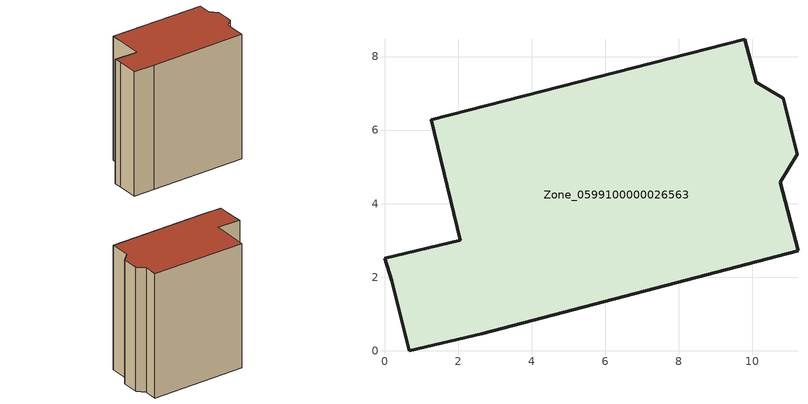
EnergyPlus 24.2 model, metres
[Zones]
Zone_0599100000026563
 floor ground (C_G): 2.64,0.46 0.68,0 0.2,1.9 0,2.52 2.06,3.01 1.27,6.28 9.8,8.47 10.11,7.3 10.85,6.87 11.23,5.34 10.76,4.58 11.25,2.72 z0
 wall outside (C_F): 11.23,5.34 10.85,6.87 10.11,7.3 9.8,8.47 1.27,6.28 2.06,3.01 0,2.52 0.2,1.9 0.68,0 2.64,0.46 11.25,2.72 10.76,4.58 11.23,5.34 z0:11.69
 roof outside (C_R): 2.64,0.46 11.25,2.72 10.76,4.58 11.23,5.34 10.85,6.87 10.11,7.3 9.8,8.47 1.27,6.28 2.06,3.01 0,2.52 0.2,1.9 0.68,0 z11.69
[BUILDING]
Pand.0599100000026563: North Axis=0; Terrain=City; Loads Convergence Tolerance Value=0.04; Temperature Convergence Tolerance Value=0.4; Solar Distribution=FullExterior; Maximum Number of Warmup Days=25; Minimum Number of Warmup Days=1
[Site:Location]
Rotterdam.The.Hague.AP_ZH_NLD Design_Conditions: Latitude=51.96; Longitude=4.45; Time Zone=1; Elevation=-4.5
[SITE:GROUNDTEMPERATURE:BUILDINGSURFACE]
18, 18, 18, 18, 18, 18, 18, 18, 18, 18, 18, 18
[MATERIAL] Thermal Absorptance=0.9; Solar Absorptance=0.7; Visible Absorptance=0.7
Name | Roughness | Thickness | Conductivity | Density | Specific Heat
G.TI.1946 | MediumSmooth | 0.15 | 1 | 540 | 1210
F.TI.1946 | Rough | 0.3 | 0.857143 | 1920 | 840
R.TI.1946 | MediumRough | 0.2 | 0.1 | 1500 | 1000
[CONSTRUCTION]
C_G: G.TI.1946
C_F: F.TI.1946
C_R: R.TI.1946
[ZONE]
Zone_0599100000026563: Type=1; Multiplier=1; Ceiling Height=Autocalculate; Volume=Autocalculate; Floor Area=autocalculate; Part of Total Floor Area=Yes
[ZONEINFILTRATION:DESIGNFLOWRATE]
Infil_Zone_0599100000026563: Zone or ZoneList or Space or SpaceList=Zone_0599100000026563; Schedule=AlwaysOn; Design Flow Rate Calculation Method=Flow/Area; Flow Rate per Floor Area=0.003; Constant Term Coefficient=1; Temperature Term Coefficient=0; Velocity Term Coefficient=0; Velocity Squared Term Coefficient=0
[HVACTEMPLATE:ZONE:IDEALLOADSAIRSYSTEM]
Zone_0599100000026563: Maximum Heating Supply Air Temperature=50; Minimum Cooling Supply Air Temperature=13; Maximum Heating Supply Air Humidity Ratio=0.0156; Minimum Cooling Supply Air Humidity Ratio=0.0077; Heating Limit=NoLimit; Cooling Limit=NoLimit; Dehumidification Control Type=ConstantSensibleHeatRatio; Cooling Sensible Heat Ratio=0.7; Dehumidification Setpoint=60; Humidification Control Type=None; Humidification Setpoint=30; Outdoor Air Method=None; Outdoor Air Flow Rate per Person=0.00944; Outdoor Air Flow Rate per Zone Floor Area=0; Outdoor Air Flow Rate per Zone=0; Demand Controlled Ventilation Type=None; Outdoor Air Economizer Type=NoEconomizer; Heat Recovery Type=None; Sensible Heat Recovery Effectiveness=0.7; Latent Heat Recovery Effectiveness=0.65
[ZONECONTROL:THERMOSTAT]
ThermostatControl_Zone_0599100000026563: Zone or ZoneList=Zone_0599100000026563; Control Type Schedule=DualSetpointControlType; Control 1=Thermostat_Zone_0599100000026563; Temperature Difference Between Cutout And Setpoint=0
[THERMOSTATSETPOINT:DUALSETPOINT]
Thermostat_Zone_0599100000026563: Heating Setpoint Temperature Schedule=HeatingSetpoint_Zone_0599100000026563; Cooling Setpoint Temperature Schedule=CoolingSetpoint_Zone_0599100000026563
[SCHEDULE:COMPACT]
HeatingSetpoint_Zone_0599100000026563: Through: 12/31, For: AllDays, Until: 24:00, 21
CoolingSetpoint_Zone_0599100000026563: Through: 12/31, For: AllDays, Until: 24:00, 24
DualSetpointControlType: Through: 12/31, For: AllDays, Until: 24:00, 4
AlwaysOn: Through: 12/31, For: AllDays, Until: 24:00, 1
